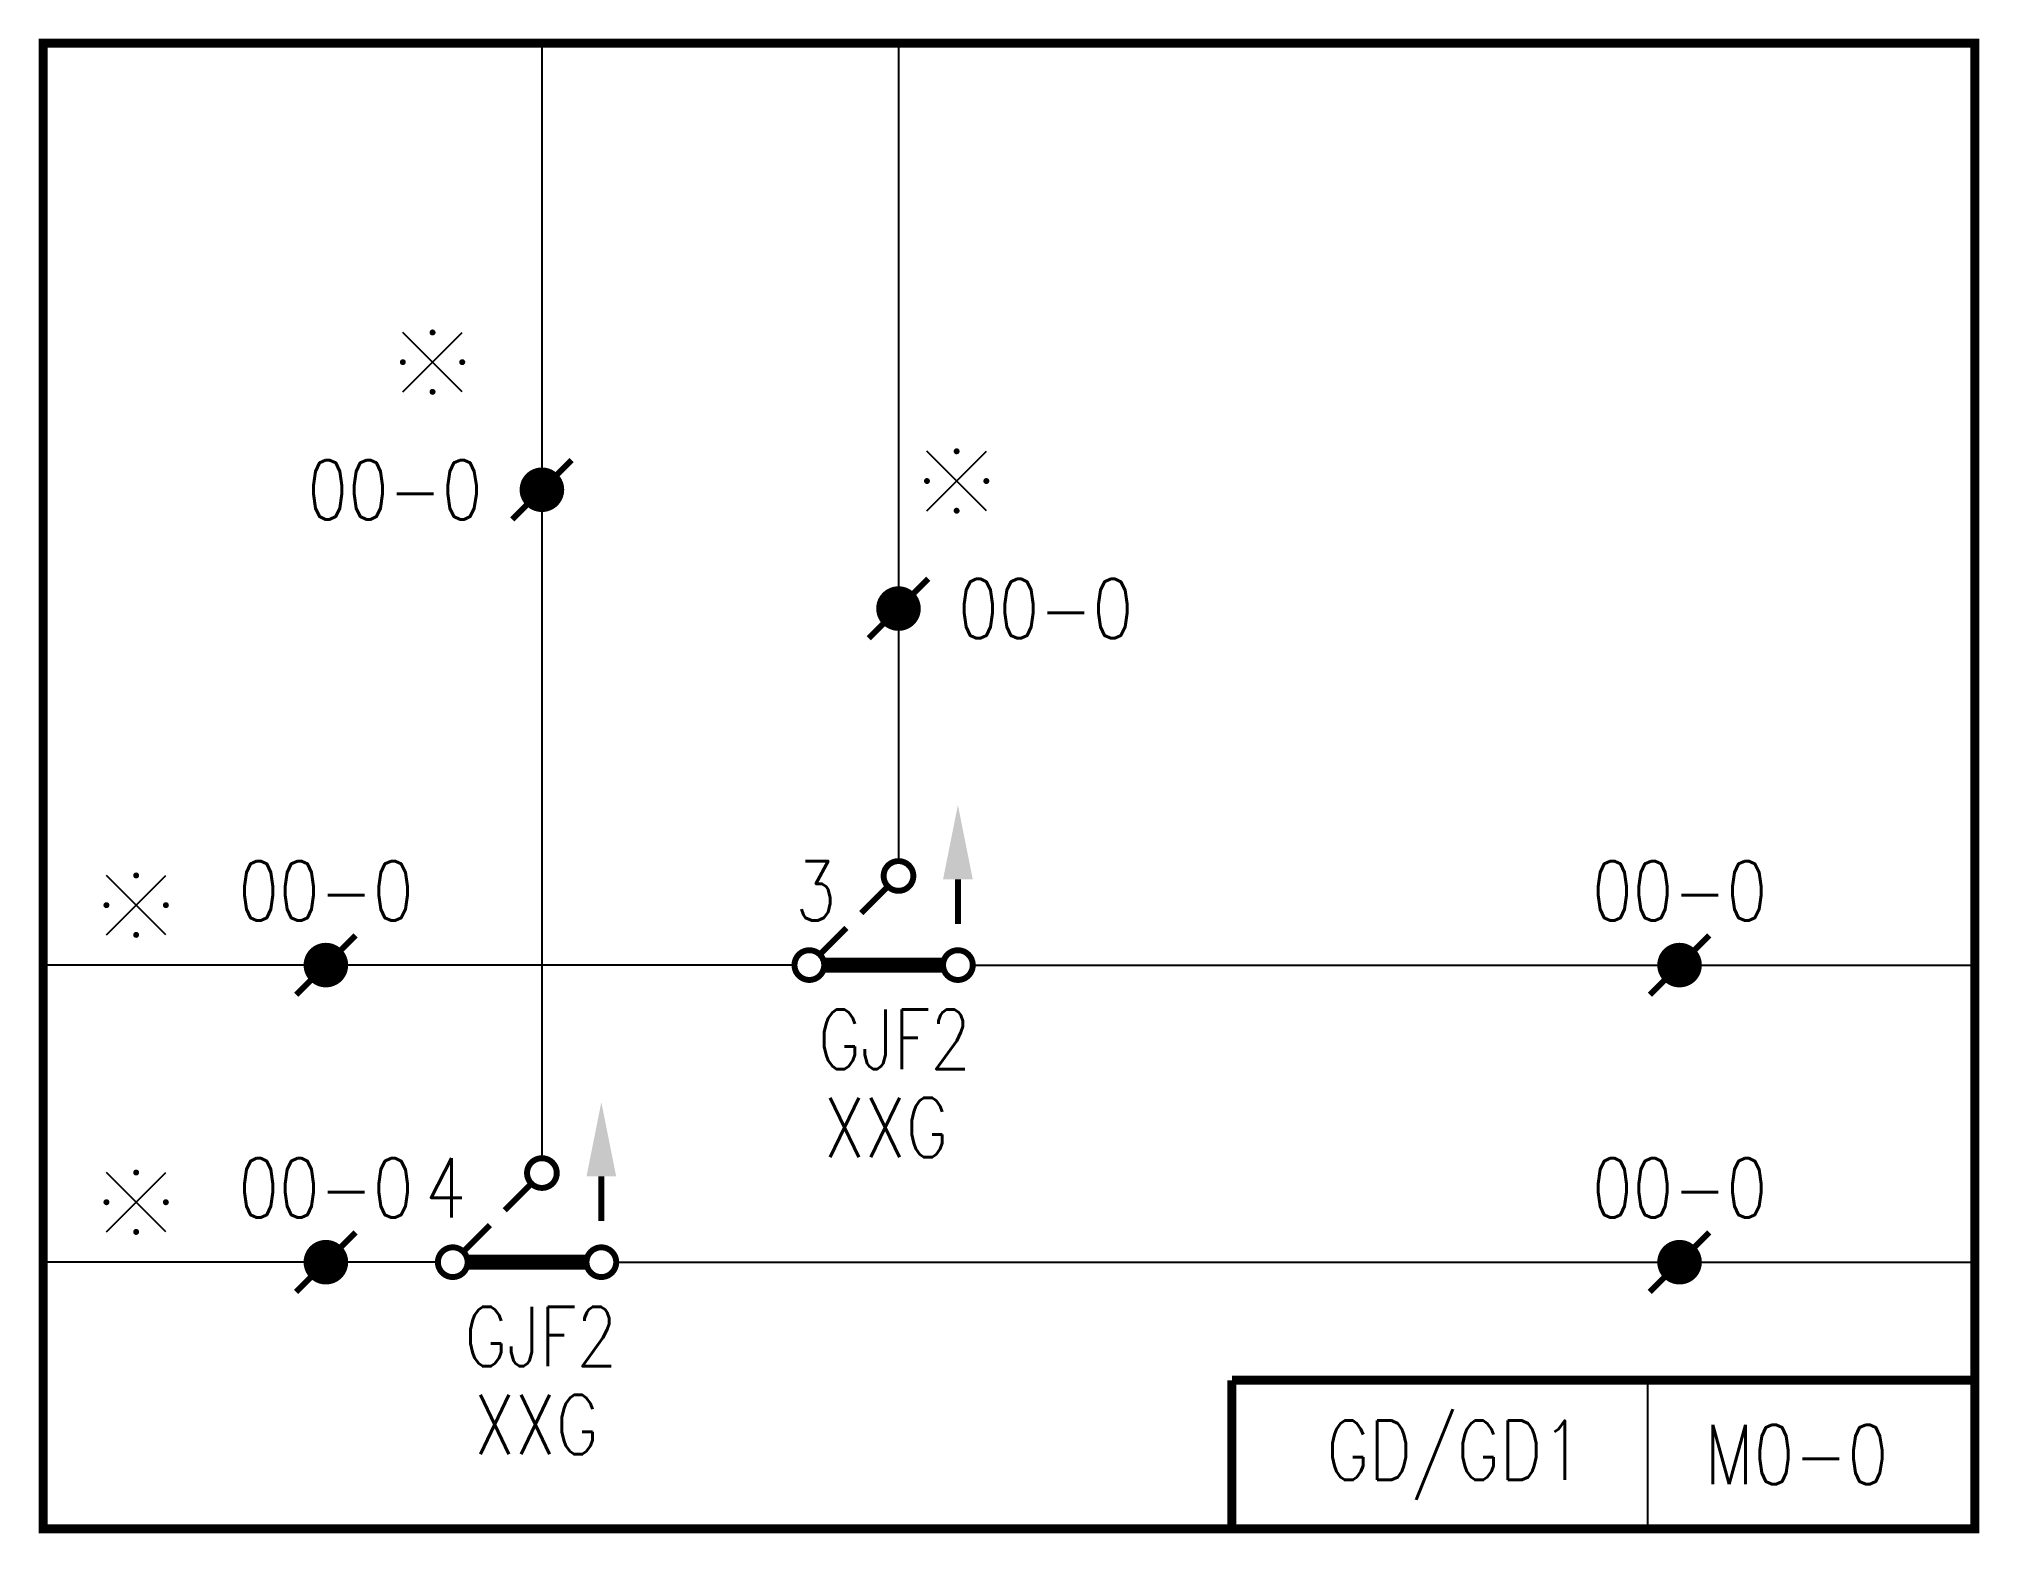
# Model space of a CAD drawing. Header units: millimetres. Extents: x -0.1 to 65.2, y -50.1 to 0.1.
import ezdxf
from ezdxf.enums import TextEntityAlignment as Align

# ---------------------------------------------------------------- set-up
doc = ezdxf.new("R2010")
doc.units = ezdxf.units.MM
doc.styles.get("Standard").update_dxf_attribs({"font": 'txt.shx', "bigfont": 'hztxt.shx'})

# ---------------------------------------------------------------- blocks, each defined once
blk = doc.blocks.new('D1')
at = {"const_width": 0.2}
for points in [[(0, 0.5, -1), (0, -0.5, -1), (0, 0.5)], [(5, 0.5, -1), (5, -0.5, -1), (5, 0.5)], [(3, -2.5, -1), (3, -3.5, -1), (3, -2.5)]]:
    blk.add_lwpolyline(points, format="xyb", dxfattribs=at)
for points, const_width in [([(4.5, 0), (0.5, 0)], 0.5), ([(1.25, -1.25), (0.308, -0.308)], 0.2), ([(2.681, -2.681), (1.75, -1.75)], 0.2)]:
    blk.add_lwpolyline(points, dxfattribs=dict(const_width=const_width))
blk = doc.blocks.new('conti_2')
for points in [[(-1, -1), (1, 1)], [(1, -1), (-1, 1)]]:
    blk.add_lwpolyline(points)
for points in [[(0.05, 1, 0.1, 0.1, 1), (-0.05, 1, 0.1, 0.1, 1)], [(-0.95, 0, 0.1, 0.1, 1), (-1.05, 0, 0.1, 0.1, 1)], [(1.05, 0, 0.1, 0.1, 1), (0.95, 0, 0.1, 0.1, 1)], [(0.05, -1, 0.1, 0.1, 1), (-0.05, -1, 0.1, 0.1, 1)]]:
    blk.add_lwpolyline(points, format="xyseb", close=True)
at = {"width": 0.7}
blk.add_attdef('1', (1.451, -0.908), '', height=2, dxfattribs=at)
blk = doc.blocks.new('tie')
at = {"const_width": 0.2}
blk.add_lwpolyline([(-1, -1), (1, 1)], dxfattribs=at)
at = {"const_width": 0.75}
blk.add_lwpolyline([(-0.375, 0, 1), (0.375, 0, 1)], format="xyb", close=True, dxfattribs=at)

msp = doc.modelspace()

# ---------------------------------------------------------------- linework, layer by layer
at = {"color": 7}
for p, q in [((16.781, 0), (16.781, -37.528)), ((28.781, -0.028), (28.781, -27.528)), ((31.281, -31.028), (65, -31.028)), ((19.281, -41.028), (65, -41.028))]:
    msp.add_line(p, q, dxfattribs=at)
for p, q in [((25.281, -31.028), (0, -31.028)), ((13.281, -41.028), (0, -41.028)), ((54, -50), (54, -45))]:
    msp.add_line(p, q)
at = {"linetype": 'ByBlock', "lineweight": 0, "const_width": 0.3}
msp.add_lwpolyline([(0, 0), (0, -50), (65, -50), (65, 0), (0, 0)], dxfattribs=at)
for points, const_width in [([(30.781, -28.14), (30.781, -29.64)], 0.2), ([(18.781, -38.139), (18.781, -39.639)], 0.2), ([(40, -45), (40, -50), (65, -50)], 0.3), ([(40, -45), (65, -45), (65, -50)], 0.3)]:
    msp.add_lwpolyline(points, dxfattribs=dict(const_width=const_width))
for points in [[(31.281, -28.14), (30.281, -28.14), (30.781, -25.64)], [(19.281, -38.139), (18.281, -38.139), (18.781, -35.639)]]:
    msp.add_solid(points)

# ---------------------------------------------------------------- block references
at = {"color": 3}
for p in [(13.101, -10.734), (30.738, -14.735), (3.126, -29.011), (3.126, -39.01)]:
    msp.add_blockref('conti_2', p, dxfattribs=at)
for p in [(16.781, -15.028), (28.781, -19.028)]:
    msp.add_blockref('tie', p)
at = {"xscale": -1, "rotation": 180}
for p in [(25.781, -31.028), (13.781, -41.028)]:
    msp.add_blockref('D1', p, dxfattribs=at)
at = {"color": 7}
for p in [(9.511, -31.028), (55.066, -31.028), (9.511, -41.028), (55.066, -41.028)]:
    msp.add_blockref('tie', p, dxfattribs=at)

# ---------------------------------------------------------------- texts
at = {"color": 3, "width": 0.8}
msp.add_text('00-0', height=2, dxfattribs=at).set_placement((14.781, -15.028), align=Align.MIDDLE_RIGHT)
msp.add_text('00-0', height=2, dxfattribs=at).set_placement((30.781, -19.028), align=Align.MIDDLE_LEFT)
for s, p in [('00-0', (9.511, -29.528)), ('00-0', (55.066, -29.528)), ('XXG', (28.368, -37.496)), ('00-0', (9.511, -39.528)), ('00-0', (55.066, -39.528)), ('XXG', (16.595, -47.495))]:
    msp.add_text(s, height=2, dxfattribs=at).set_placement(p, align=Align.CENTER)
at = {"width": 0.8}
for s, p in [('3', (25.314, -29.528)), ('4', (12.848, -39.528))]:
    msp.add_text(s, height=2, dxfattribs=at).set_placement(p)
at = {"color": 7, "width": 0.8}
for p in [(28.648, -34.528), (16.745, -44.528)]:
    msp.add_text('GJF2', height=2, dxfattribs=at).set_placement(p, align=Align.CENTER)
at = {"color": 3, "width": 0.8}
for s, p in [('GD/GD1', (47.5, -47.5)), ('M0-0', (59, -47.5))]:
    msp.add_text(s, height=2, dxfattribs=at).set_placement(p, align=Align.MIDDLE)

doc.saveas('drawing.dxf')
